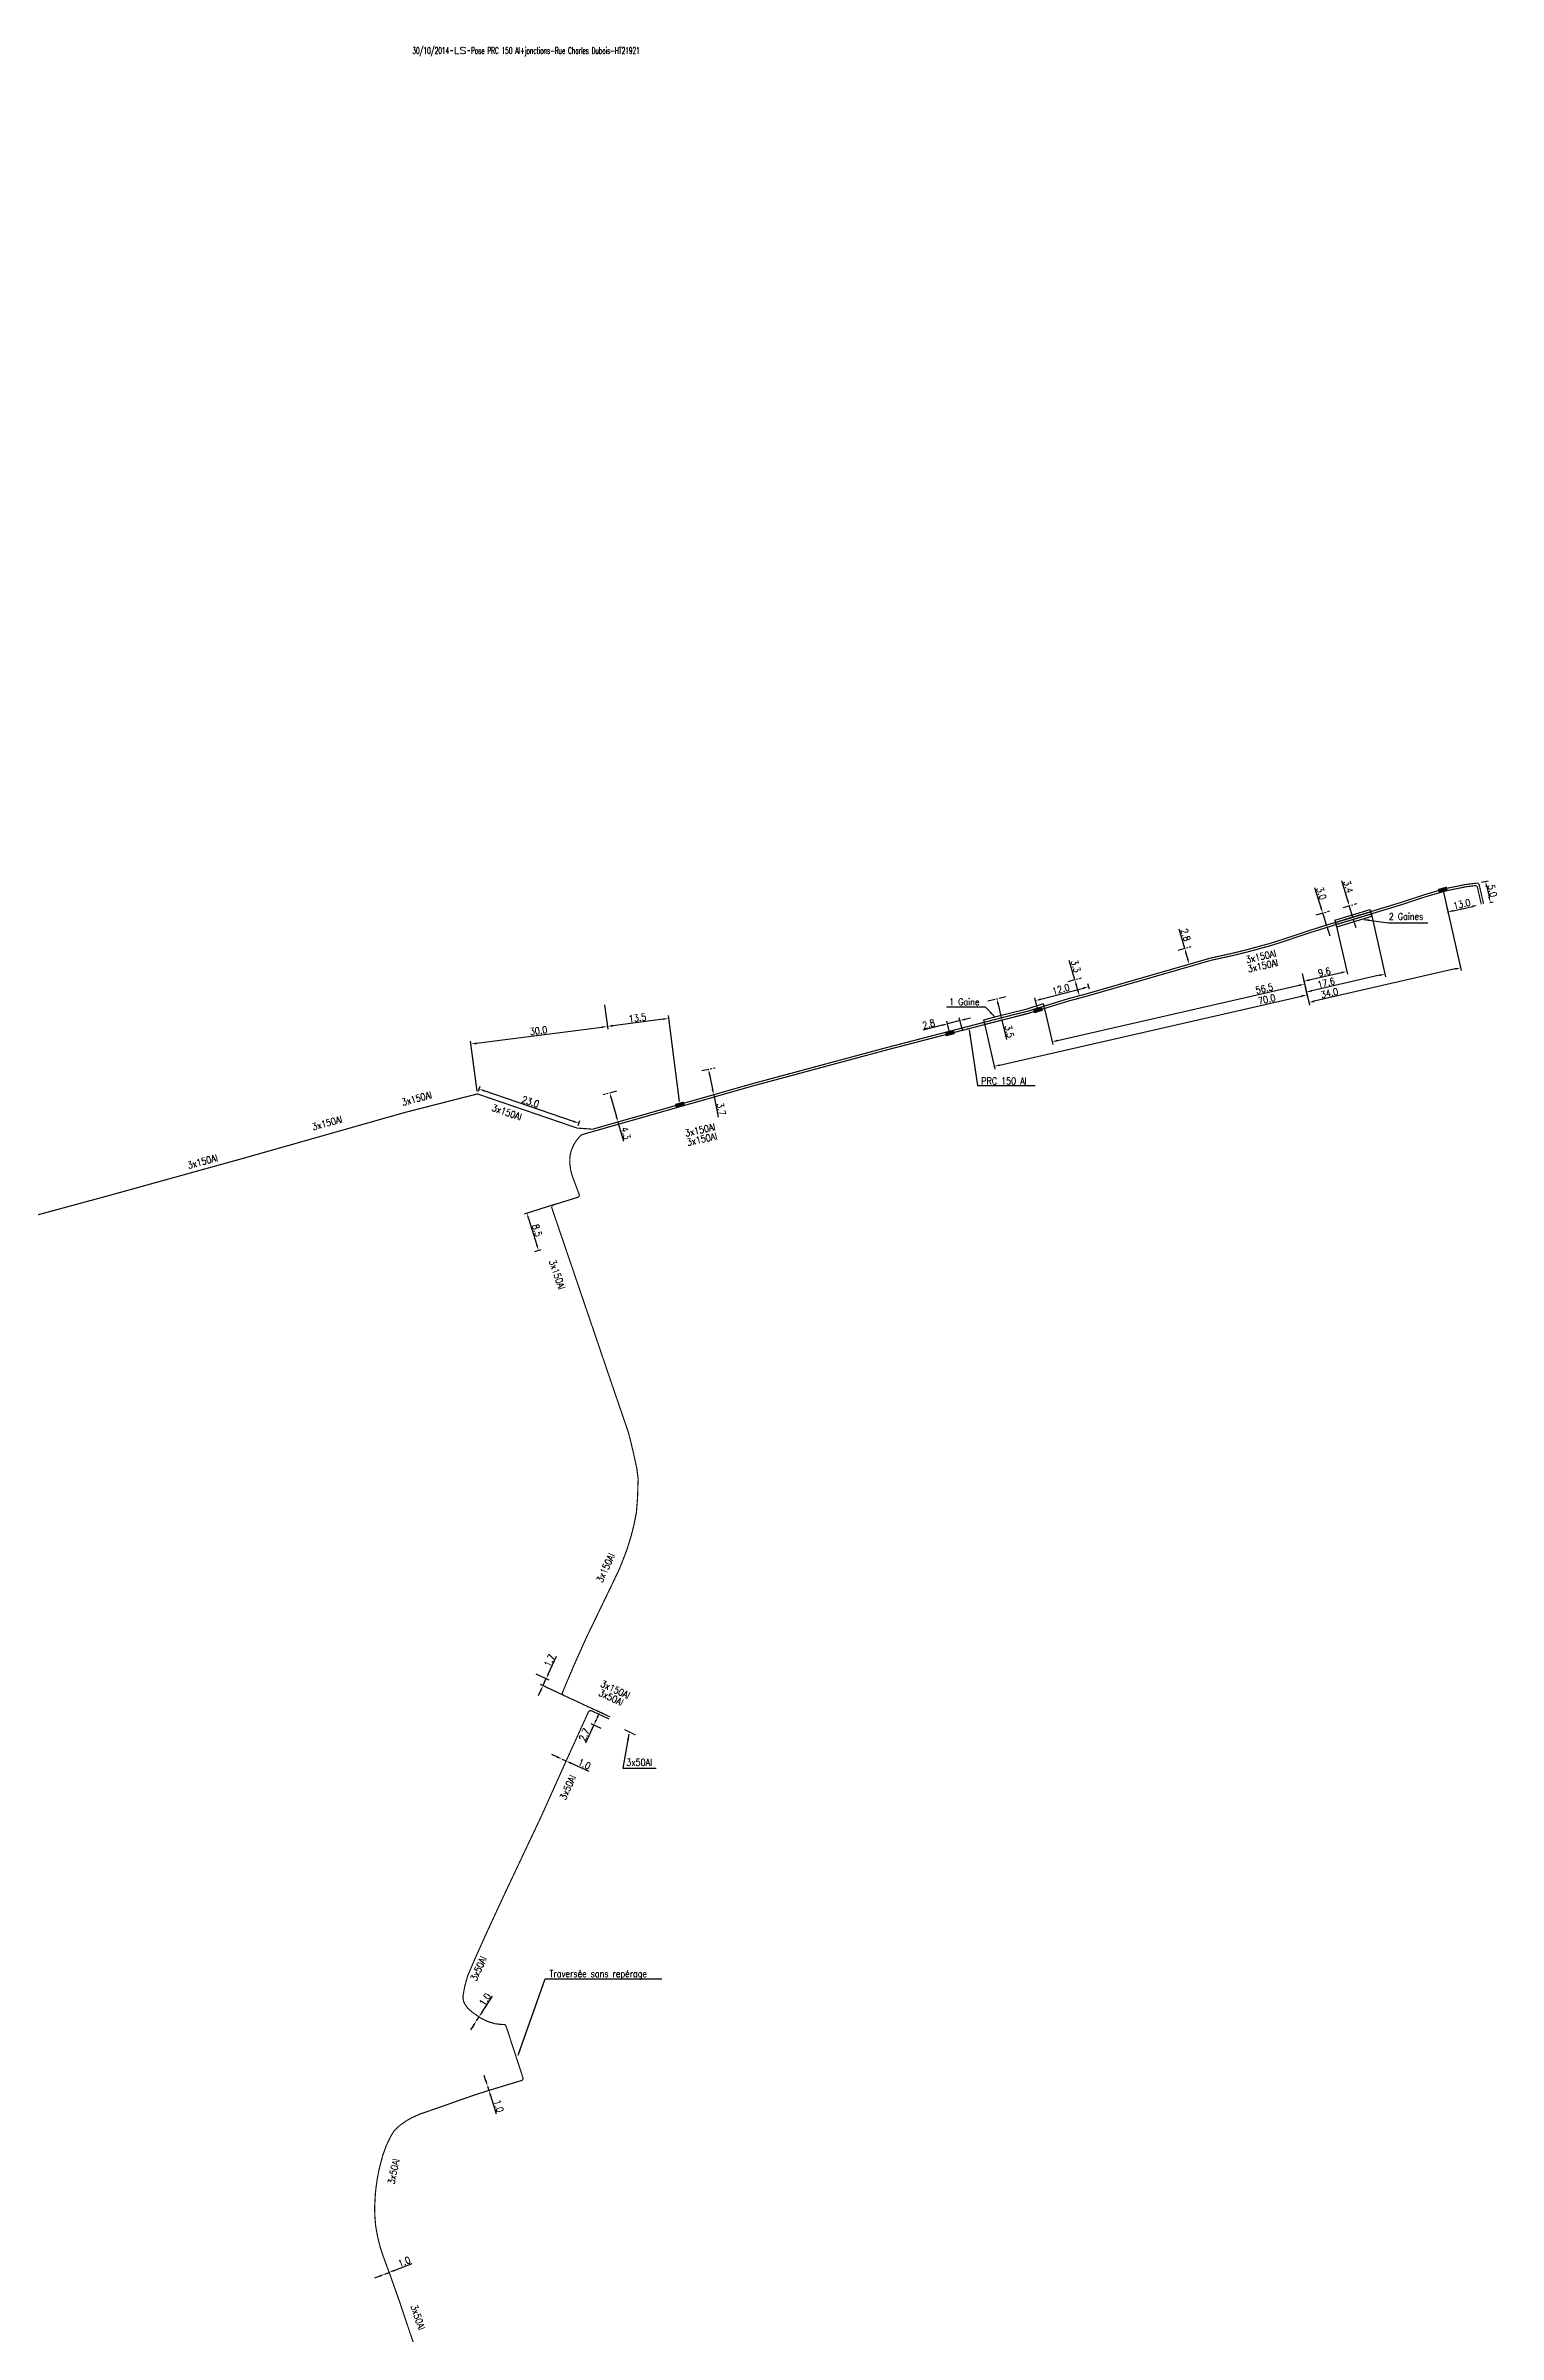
# Model space of a CAD drawing. Header units: millimetres. Extents: x 164000 to 164746, y 152000 to 152990.
# Drawn here: x 164429.3 to 164746.2, y 152490.4 to 152989.7 of the extents above; entities that cross this region are included whole.
import ezdxf
from ezdxf.enums import TextEntityAlignment as Align

# ---------------------------------------------------------------- set-up
doc = ezdxf.new("R2010")
doc.units = ezdxf.units.MM
doc.header["$PDMODE"] = 34
doc.linetypes.add('CENTER', pattern=[50.8, 31.75, -6.35, 6.35, -6.35])
doc.layers.get('0').update_dxf_attribs({"linetype": 'CONTINUOUS'})
doc.layers.get('Defpoints').update_dxf_attribs({"linetype": 'CONTINUOUS'})
for name, color, linetype in [('M_120', 5, 'M_ST_13'), ('M_300', 7, 'CONTINUOUS'), ('M_400', 7, 'CONTINUOUS'), ('M_910', 7, 'CONTINUOUS')]:
    doc.layers.add(name, color=color, linetype=linetype)
doc.styles.get("Standard").update_dxf_attribs({"font": 'romans.shx', "width": 0.85})
doc.linetypes.add('M_ST_13', pattern='A,5,-0.3,["oo",Standard,S=1.5,R=0,X=0,Y=-0.5],-3', length=8.3)
doc.dimstyles.get("Standard").update_dxf_attribs({"dimtxt": 1.5, "dimasz": 1.2, "dimexe": 0.625, "dimexo": 0.625, "dimgap": 0.25, "dimtad": 1, "dimdec": 1, "dimzin": 0, "dimdsep": 46, "dimtxsty": 'Standard', "dimcen": -0.5, "dimadec": 0, "dimazin": 0, "dimtfac": 1, "dimtdec": 1, "dimtmove": 0, "dimatfit": 3, "dimfxl": 0, "dimtolj": 1, "dimtzin": 0, "dimarcsym": 0})

# ---------------------------------------------------------------- blocks, each defined once
blk = doc.blocks.new('*D100')
at = {"layer": 'Defpoints', "color": 0, "linetype": 'Continuous', "transparency": 16777216}
for p in [(164551.13, 152781.09), (164551.82, 152775.75), (164523.48, 152760.99)]:
    blk.add_point(p, dxfattribs=at)
at = {"layer": 'M_120', "color": 0, "linetype": 'Continuous', "lineweight": -2, "transparency": 16777216}
for p, q in [((164551.21, 152780.47), (164551.9, 152775.13)), ((164523.26, 152772.05), (164550.63, 152775.59)), ((164523.4, 152761.61), (164521.99, 152772.52))]:
    blk.add_line(p, q, dxfattribs=at)
at = {"layer": 'M_120', "color": 0, "linetype": 'Continuous', "transparency": 16777216}
for points in [[(164550.6, 152775.79), (164550.65, 152775.39), (164551.82, 152775.75)], [(164523.23, 152772.25), (164523.28, 152771.85), (164522.07, 152771.9)]]:
    blk.add_solid(points, dxfattribs=at)
at = {"layer": 'M_120', "color": 0, "linetype": 'Continuous', "transparency": 16777216, "insert": (164536.81, 152774.81), "char_height": 1.5, "attachment_point": 5, "rotation": 7.3705}
blk.add_mtext('\\A1;30.0', dxfattribs=at)
blk = doc.blocks.new('*D101')
at = {"layer": 'Defpoints', "color": 0, "linetype": 'Continuous', "transparency": 16777216}
for p in [(164551.13, 152781.09), (164551.82, 152775.75), (164567.63, 152758.73)]:
    blk.add_point(p, dxfattribs=at)
at = {"layer": 'M_300', "color": 0, "linetype": 'Continuous', "lineweight": -2, "transparency": 16777216}
for p, q in [((164551.21, 152780.47), (164551.9, 152775.13)), ((164564.02, 152777.33), (164553.01, 152775.9)), ((164567.55, 152759.35), (164565.13, 152778.1))]:
    blk.add_line(p, q, dxfattribs=at)
at = {"layer": 'M_300', "color": 0, "linetype": 'Continuous', "transparency": 16777216}
for points in [[(164552.98, 152776.1), (164553.04, 152775.7), (164551.82, 152775.75)], [(164563.99, 152777.52), (164564.04, 152777.13), (164565.21, 152777.48)]]:
    blk.add_solid(points, dxfattribs=at)
at = {"layer": 'M_300', "color": 0, "linetype": 'Continuous', "transparency": 16777216, "insert": (164558.39, 152777.6), "char_height": 1.5, "attachment_point": 5, "rotation": 7.3705}
blk.add_mtext('\\A1;13.5', dxfattribs=at)
blk = doc.blocks.new('*D102')
at = {"layer": 'Defpoints', "color": 0, "linetype": 'Continuous', "transparency": 16777216}
for p in [(164552.35, 152761.23), (164552.35, 152761.23), (164554.13, 152754.88)]:
    blk.add_point(p, dxfattribs=at)
at = {"layer": 'M_120', "color": 0, "linetype": 'Continuous', "lineweight": -2, "transparency": 16777216}
for p, q in [((164552.68, 152760.07), (164553.81, 152756.04)), ((164552.95, 152761.39), (164552.95, 152761.39)), ((164554.13, 152754.88), (164555.31, 152750.67))]:
    blk.add_line(p, q, dxfattribs=at)
at = {"layer": 'M_120', "color": 0, "linetype": 'Continuous', "transparency": 16777216}
for points in [[(164552.87, 152760.12), (164552.48, 152760.02), (164552.35, 152761.23)], [(164554, 152756.09), (164553.61, 152755.98), (164554.13, 152754.88)]]:
    blk.add_solid(points, dxfattribs=at)
at = {"layer": 'M_120', "color": 0, "linetype": 'Continuous', "transparency": 16777216, "insert": (164555.85, 152752.47), "char_height": 1.5, "attachment_point": 5, "rotation": 285.6574}
blk.add_mtext('\\A1;4.3', dxfattribs=at)
blk = doc.blocks.new('*D103')
at = {"layer": 'Defpoints', "color": 0, "linetype": 'Continuous', "transparency": 16777216}
for p in [(164573.89, 152766.4), (164573.89, 152766.4), (164575.02, 152760.83)]:
    blk.add_point(p, dxfattribs=at)
at = {"layer": 'M_120', "color": 0, "linetype": 'Continuous', "lineweight": -2, "transparency": 16777216}
for p, q in [((164574.12, 152765.22), (164574.78, 152762.01)), ((164575.02, 152760.83), (164576.01, 152755.94))]:
    blk.add_line(p, q, dxfattribs=at)
at = {"layer": 'M_120', "color": 0, "linetype": 'Continuous', "transparency": 16777216}
for points in [[(164574.32, 152765.26), (164573.93, 152765.18), (164573.89, 152766.4)], [(164574.97, 152762.05), (164574.58, 152761.97), (164575.02, 152760.83)]]:
    blk.add_solid(points, dxfattribs=at)
at = {"layer": 'M_120', "color": 0, "linetype": 'Continuous', "transparency": 16777216, "insert": (164576.67, 152757.7), "char_height": 1.5, "attachment_point": 5, "rotation": 281.4638}
blk.add_mtext('\\A1;3.7', dxfattribs=at)
blk = doc.blocks.new('*D104')
at = {"layer": 'Defpoints', "color": 0, "linetype": 'Continuous', "transparency": 16777216}
for p in [(164703.28, 152787.92), (164703.95, 152784.98), (164647.09, 152780.16)]:
    blk.add_point(p, dxfattribs=at)
at = {"layer": 'M_400', "color": 0, "linetype": 'Continuous', "lineweight": -2, "transparency": 16777216}
for p, q in [((164650.04, 152772.65), (164702.78, 152784.72)), ((164703.42, 152787.31), (164704.09, 152784.38)), ((164647.23, 152779.55), (164649.01, 152771.78))]:
    blk.add_line(p, q, dxfattribs=at)
at = {"layer": 'M_400', "color": 0, "linetype": 'Continuous', "transparency": 16777216}
for points in [[(164702.73, 152784.91), (164702.82, 152784.52), (164703.95, 152784.98)], [(164649.99, 152772.85), (164650.08, 152772.46), (164648.87, 152772.39)]]:
    blk.add_solid(points, dxfattribs=at)
at = {"layer": 'M_400', "color": 0, "linetype": 'Continuous', "transparency": 16777216, "insert": (164695.17, 152784), "char_height": 1.5, "attachment_point": 5, "rotation": 12.8852}
blk.add_mtext('\\A1;56.5', dxfattribs=at)
blk = doc.blocks.new('*D105')
at = {"layer": 'Defpoints', "color": 0, "linetype": 'Continuous', "transparency": 16777216}
for p in [(164703.28, 152787.92), (164704.48, 152782.64), (164634.05, 152776.64)]:
    blk.add_point(p, dxfattribs=at)
at = {"layer": 'M_400', "color": 0, "linetype": 'Continuous', "lineweight": -2, "transparency": 16777216}
for p, q in [((164703.42, 152787.31), (164704.62, 152782.03)), ((164637.42, 152767.29), (164703.31, 152782.37)), ((164634.19, 152776.03), (164636.39, 152766.42))]:
    blk.add_line(p, q, dxfattribs=at)
at = {"layer": 'M_400', "color": 0, "linetype": 'Continuous', "transparency": 16777216}
for points in [[(164703.27, 152782.56), (164703.36, 152782.17), (164704.48, 152782.64)], [(164637.37, 152767.49), (164637.46, 152767.1), (164636.25, 152767.03)]]:
    blk.add_solid(points, dxfattribs=at)
at = {"layer": 'M_400', "color": 0, "linetype": 'Continuous', "transparency": 16777216, "insert": (164695.71, 152781.65), "char_height": 1.5, "attachment_point": 5, "rotation": 12.8852}
blk.add_mtext('\\A1;70.0', dxfattribs=at)
blk = doc.blocks.new('*D106')
at = {"layer": 'Defpoints', "color": 0, "linetype": 'Continuous', "transparency": 16777216}
for p in [(164653.82, 152785.93), (164653.82, 152785.93), (164654.82, 152782.43)]:
    blk.add_point(p, dxfattribs=at)
at = {"layer": 'M_120', "color": 0, "linetype": 'Continuous', "lineweight": -2, "transparency": 16777216}
for p, q in [((164653.82, 152785.93), (164652.62, 152790.14)), ((164654.49, 152783.58), (164654.15, 152784.78))]:
    blk.add_line(p, q, dxfattribs=at)
at = {"layer": 'M_120', "color": 0, "linetype": 'Continuous', "transparency": 16777216}
for points in [[(164654.34, 152784.83), (164653.96, 152784.72), (164653.82, 152785.93)], [(164654.68, 152783.64), (164654.3, 152783.53), (164654.82, 152782.43)]]:
    blk.add_solid(points, dxfattribs=at)
at = {"layer": 'M_120', "color": 0, "linetype": 'Continuous', "transparency": 16777216, "insert": (164654.02, 152788.89), "char_height": 1.5, "attachment_point": 5, "rotation": 285.9013}
blk.add_mtext('\\A1;3.3', dxfattribs=at)
blk = doc.blocks.new('*D107')
at = {"layer": 'Defpoints', "color": 0, "linetype": 'Continuous', "transparency": 16777216}
for p in [(164677.8, 152792.76), (164677.8, 152792.76), (164678.78, 152789.31)]:
    blk.add_point(p, dxfattribs=at)
at = {"layer": 'M_120', "color": 0, "linetype": 'Continuous', "lineweight": -2, "transparency": 16777216}
for p, q in [((164677.8, 152792.76), (164676.6, 152796.97)), ((164678.45, 152790.46), (164678.13, 152791.61))]:
    blk.add_line(p, q, dxfattribs=at)
at = {"layer": 'M_120', "color": 0, "linetype": 'Continuous', "transparency": 16777216}
for points in [[(164678.32, 152791.66), (164677.93, 152791.55), (164677.8, 152792.76)], [(164678.64, 152790.52), (164678.26, 152790.41), (164678.78, 152789.31)]]:
    blk.add_solid(points, dxfattribs=at)
at = {"layer": 'M_120', "color": 0, "linetype": 'Continuous', "transparency": 16777216, "insert": (164678, 152795.72), "char_height": 1.5, "attachment_point": 5, "rotation": 285.9013}
blk.add_mtext('\\A1;2.8', dxfattribs=at)
blk = doc.blocks.new('*D108')
at = {"layer": 'Defpoints', "color": 0, "linetype": 'Continuous', "transparency": 16777216}
for p in [(164710.72, 152798.44), (164703.28, 152787.92), (164703.81, 152785.59)]:
    blk.add_point(p, dxfattribs=at)
at = {"layer": 'M_400', "color": 0, "linetype": 'Continuous', "lineweight": -2, "transparency": 16777216}
for p, q in [((164710.86, 152797.83), (164713.31, 152787.12)), ((164703.42, 152787.31), (164703.95, 152784.98)), ((164712, 152787.46), (164704.98, 152785.86))]:
    blk.add_line(p, q, dxfattribs=at)
at = {"layer": 'M_400', "color": 0, "linetype": 'Continuous', "transparency": 16777216}
for points in [[(164704.93, 152786.05), (164705.02, 152785.66), (164703.81, 152785.59)], [(164711.95, 152787.66), (164712.04, 152787.27), (164713.17, 152787.73)]]:
    blk.add_solid(points, dxfattribs=at)
at = {"layer": 'M_400', "color": 0, "linetype": 'Continuous', "transparency": 16777216, "insert": (164708.26, 152787.63), "char_height": 1.5, "attachment_point": 5, "rotation": 12.8852}
blk.add_mtext('\\A1;9.6', dxfattribs=at)
blk = doc.blocks.new('*D109')
at = {"layer": 'Defpoints', "color": 0, "linetype": 'Continuous', "transparency": 16777216}
for p in [(164718.39, 152800.78), (164703.28, 152787.92), (164704.35, 152783.24)]:
    blk.add_point(p, dxfattribs=at)
at = {"layer": 'M_400', "color": 0, "linetype": 'Continuous', "lineweight": -2, "transparency": 16777216}
for p, q in [((164718.53, 152800.17), (164721.64, 152786.55)), ((164703.42, 152787.31), (164704.49, 152782.63)), ((164720.33, 152786.9), (164705.52, 152783.51))]:
    blk.add_line(p, q, dxfattribs=at)
at = {"layer": 'M_400', "color": 0, "linetype": 'Continuous', "transparency": 16777216}
for points in [[(164720.29, 152787.09), (164720.38, 152786.7), (164721.5, 152787.16)], [(164705.47, 152783.7), (164705.56, 152783.31), (164704.35, 152783.24)]]:
    blk.add_solid(points, dxfattribs=at)
at = {"layer": 'M_400', "color": 0, "linetype": 'Continuous', "transparency": 16777216, "insert": (164708.66, 152785.25), "char_height": 1.5, "attachment_point": 5, "rotation": 12.8852}
blk.add_mtext('\\A1;17.6', dxfattribs=at)
blk = doc.blocks.new('*D110')
at = {"layer": 'Defpoints', "color": 0, "linetype": 'Continuous', "transparency": 16777216}
for p in [(164734.1, 152805.63), (164703.28, 152787.92), (164704.87, 152780.96)]:
    blk.add_point(p, dxfattribs=at)
at = {"layer": 'M_300', "color": 0, "linetype": 'Continuous', "lineweight": -2, "transparency": 16777216}
for p, q in [((164734.24, 152805.02), (164738.15, 152787.93)), ((164703.42, 152787.31), (164705.01, 152780.35)), ((164736.84, 152788.27), (164706.04, 152781.22))]:
    blk.add_line(p, q, dxfattribs=at)
at = {"layer": 'M_300', "color": 0, "linetype": 'Continuous', "transparency": 16777216}
for points in [[(164736.8, 152788.47), (164736.89, 152788.08), (164738.01, 152788.54)], [(164705.99, 152781.42), (164706.08, 152781.03), (164704.87, 152780.96)]]:
    blk.add_solid(points, dxfattribs=at)
at = {"layer": 'M_300', "color": 0, "linetype": 'Continuous', "transparency": 16777216, "insert": (164709.37, 152783.01), "char_height": 1.5, "attachment_point": 5, "rotation": 12.8852}
blk.add_mtext('\\A1;34.0', dxfattribs=at)
blk = doc.blocks.new('*D111')
at = {"layer": 'Defpoints', "color": 0, "linetype": 'Continuous', "transparency": 16777216}
for p in [(164741.95, 152807.05), (164743.76, 152802.66), (164744.47, 152802.82)]:
    blk.add_point(p, dxfattribs=at)
at = {"layer": 'M_120', "color": 0, "linetype": 'Continuous', "lineweight": -2, "transparency": 16777216}
for p, q in [((164742.56, 152807.19), (164744.04, 152807.53)), ((164743.7, 152806.22), (164744.21, 152803.99)), ((164744.37, 152802.8), (164745.08, 152802.96))]:
    blk.add_line(p, q, dxfattribs=at)
at = {"layer": 'M_120', "color": 0, "linetype": 'Continuous', "transparency": 16777216}
for points in [[(164743.89, 152806.26), (164743.5, 152806.18), (164743.43, 152807.39)], [(164744.4, 152804.04), (164744.01, 152803.95), (164744.47, 152802.82)]]:
    blk.add_solid(points, dxfattribs=at)
at = {"layer": 'M_120', "color": 0, "linetype": 'Continuous', "transparency": 16777216, "insert": (164744.93, 152805.33), "char_height": 1.5, "attachment_point": 5, "rotation": 282.8852}
blk.add_mtext('\\A1;5.0', dxfattribs=at)
blk = doc.blocks.new('*D112')
at = {"layer": 'Defpoints', "color": 0, "linetype": 'Continuous', "transparency": 16777216}
for p in [(164707.9, 152800.49), (164707.9, 152800.49), (164708.73, 152797.84)]:
    blk.add_point(p, dxfattribs=at)
at = {"layer": 'M_120', "color": 0, "linetype": 'Continuous', "lineweight": -2, "transparency": 16777216}
for p, q in [((164707.54, 152801.64), (164706.19, 152805.97)), ((164708.73, 152797.84), (164707.9, 152800.49)), ((164709.08, 152796.69), (164709.44, 152795.54))]:
    blk.add_line(p, q, dxfattribs=at)
at = {"layer": 'M_120', "color": 0, "linetype": 'Continuous', "transparency": 16777216}
for points in [[(164707.73, 152801.7), (164707.35, 152801.58), (164707.9, 152800.49)], [(164709.28, 152796.75), (164708.89, 152796.63), (164708.73, 152797.84)]]:
    blk.add_solid(points, dxfattribs=at)
at = {"layer": 'M_120', "color": 0, "linetype": 'Continuous', "transparency": 16777216, "insert": (164707.62, 152804.75), "char_height": 1.5, "attachment_point": 5, "rotation": 287.3043}
blk.add_mtext('\\A1;3.0', dxfattribs=at)
blk = doc.blocks.new('*D113')
at = {"layer": 'Defpoints', "color": 0, "linetype": 'Continuous', "transparency": 16777216}
for p in [(164713.71, 152802.08), (164713.71, 152802.08), (164714.45, 152799.6)]:
    blk.add_point(p, dxfattribs=at)
at = {"layer": 'M_120', "color": 0, "linetype": 'Continuous', "lineweight": -2, "transparency": 16777216}
for p, q in [((164713.36, 152803.23), (164712.09, 152807.48)), ((164714.45, 152799.6), (164713.71, 152802.08)), ((164714.3, 152802.26), (164714.3, 152802.26)), ((164714.8, 152798.45), (164715.14, 152797.3))]:
    blk.add_line(p, q, dxfattribs=at)
at = {"layer": 'M_120', "color": 0, "linetype": 'Continuous', "transparency": 16777216}
for points in [[(164713.55, 152803.29), (164713.17, 152803.17), (164713.71, 152802.08)], [(164714.99, 152798.5), (164714.61, 152798.39), (164714.45, 152799.6)]]:
    blk.add_solid(points, dxfattribs=at)
at = {"layer": 'M_120', "color": 0, "linetype": 'Continuous', "transparency": 16777216, "insert": (164713.51, 152806.22), "char_height": 1.5, "attachment_point": 5, "rotation": 286.7059}
blk.add_mtext('\\A1;3.4', dxfattribs=at)
blk = doc.blocks.new('M_300_03')
at = {"color": 0, "linetype": 'Continuous'}
blk.add_solid([(-1, 0.375), (-1, -0.375), (1, 0.375), (1, -0.375)], dxfattribs=at)
at = {"color": 0, "linetype": 'Continuous', "width": 0.75, "flags": 3}
for tag, p in [('DEF_LEG', (0, -5)), ('DEF_COUP', (0, -7.5)), ('DEF_TYPE', (0, -10))]:
    blk.add_attdef(tag, text='', height=1.2, dxfattribs=at).set_placement(p, align=Align.MIDDLE)
blk = doc.blocks.new('*D114')
at = {"layer": 'Defpoints', "color": 0, "linetype": 'Continuous', "transparency": 16777216}
for p in [(164734.1, 152805.63), (164741.74, 152802.2), (164741.74, 152802.2)]:
    blk.add_point(p, dxfattribs=at)
at = {"layer": 'M_300', "color": 0, "linetype": 'Continuous', "lineweight": -2, "transparency": 16777216}
for p, q in [((164734.24, 152805.02), (164735.37, 152800.1)), ((164736.4, 152800.98), (164740.57, 152801.93))]:
    blk.add_line(p, q, dxfattribs=at)
at = {"layer": 'M_300', "color": 0, "linetype": 'Continuous', "transparency": 16777216}
for points in [[(164736.35, 152801.17), (164736.44, 152800.78), (164735.23, 152800.71)], [(164740.53, 152802.13), (164740.62, 152801.74), (164741.74, 152802.2)]]:
    blk.add_solid(points, dxfattribs=at)
at = {"layer": 'M_300', "color": 0, "linetype": 'Continuous', "transparency": 16777216, "insert": (164738.26, 152802.43), "char_height": 1.5, "attachment_point": 5, "rotation": 12.8852}
blk.add_mtext('\\A1;13.0', dxfattribs=at)
blk = doc.blocks.new('*D115')
at = {"layer": 'Defpoints', "color": 0, "linetype": 'Continuous', "transparency": 16777216}
for p in [(164523.48, 152760.99), (164523.85, 152762.08), (164545.23, 152753.55)]:
    blk.add_point(p, dxfattribs=at)
at = {"layer": 'M_120', "color": 0, "linetype": 'Continuous', "lineweight": -2, "transparency": 16777216}
for p, q in [((164523.68, 152761.59), (164524.05, 152762.67)), ((164544.47, 152755.01), (164524.98, 152761.69)), ((164545.44, 152754.14), (164545.8, 152755.21))]:
    blk.add_line(p, q, dxfattribs=at)
at = {"layer": 'M_120', "color": 0, "linetype": 'Continuous', "transparency": 16777216}
for points in [[(164525.05, 152761.88), (164524.92, 152761.5), (164523.85, 152762.08)], [(164544.53, 152755.2), (164544.4, 152754.82), (164545.6, 152754.62)]]:
    blk.add_solid(points, dxfattribs=at)
at = {"layer": 'M_120', "color": 0, "linetype": 'Continuous', "transparency": 16777216, "insert": (164535.05, 152759.29), "char_height": 1.5, "attachment_point": 5, "rotation": 341.0835}
blk.add_mtext('\\A1;23.0', dxfattribs=at)
blk = doc.blocks.new('*D116')
at = {"layer": 'Defpoints', "color": 0, "linetype": 'Continuous', "transparency": 16777216}
for p in [(164541.08, 152737.11), (164535.42, 152726.43), (164536.8, 152726.86)]:
    blk.add_point(p, dxfattribs=at)
at = {"layer": 'M_120', "color": 0, "linetype": 'Continuous', "lineweight": -2, "transparency": 16777216}
for p, q in [((164540.49, 152736.92), (164533.67, 152734.79)), ((164534.62, 152733.83), (164536.44, 152728.01)), ((164536.02, 152726.62), (164537.4, 152727.05))]:
    blk.add_line(p, q, dxfattribs=at)
at = {"layer": 'M_120', "color": 0, "linetype": 'Continuous', "transparency": 16777216}
for points in [[(164534.81, 152733.89), (164534.43, 152733.77), (164534.26, 152734.98)], [(164536.63, 152728.07), (164536.25, 152727.95), (164536.8, 152726.86)]]:
    blk.add_solid(points, dxfattribs=at)
at = {"layer": 'M_120', "color": 0, "linetype": 'Continuous', "transparency": 16777216, "insert": (164536.49, 152731.22), "char_height": 1.5, "attachment_point": 5, "rotation": 287.3793}
blk.add_mtext('\\A1;8.5', dxfattribs=at)
blk = doc.blocks.new('*D117')
at = {"layer": 'Defpoints', "color": 0, "linetype": 'Continuous', "transparency": 16777216}
for p in [(164535.65, 152634.73), (164538.49, 152633.41), (164542.89, 152629.49)]:
    blk.add_point(p, dxfattribs=at)
at = {"layer": 'M_120', "color": 0, "linetype": 'Continuous', "lineweight": -2, "transparency": 16777216}
for p, q in [((164536.22, 152634.47), (164539.05, 152633.15)), ((164538.99, 152634.5), (164540.76, 152638.3)), ((164537.27, 152630.78), (164536.76, 152629.69)), ((164542.33, 152629.75), (164537.2, 152632.13)), ((164537.77, 152631.87), (164538.49, 152633.41))]:
    blk.add_line(p, q, dxfattribs=at)
at = {"layer": 'M_120', "color": 0, "linetype": 'Continuous', "transparency": 16777216}
for points in [[(164538.81, 152634.58), (164539.18, 152634.42), (164538.49, 152633.41)], [(164537.08, 152630.87), (164537.45, 152630.7), (164537.77, 152631.87)]]:
    blk.add_solid(points, dxfattribs=at)
at = {"layer": 'M_120', "color": 0, "linetype": 'Continuous', "transparency": 16777216, "insert": (164539.22, 152637.37), "char_height": 1.5, "attachment_point": 5, "rotation": 65.0583}
blk.add_mtext('\\A1;1.7', dxfattribs=at)
blk = doc.blocks.new('*D118')
at = {"layer": 'Defpoints', "color": 0, "linetype": 'Continuous', "transparency": 16777216}
for p in [(164551.67, 152625.41), (164548.86, 152623.31), (164551.06, 152622.28)]:
    blk.add_point(p, dxfattribs=at)
at = {"layer": 'M_120', "color": 0, "linetype": 'Continuous', "lineweight": -2, "transparency": 16777216}
for p, q in [((164549.66, 152625.02), (164549.37, 152624.39)), ((164551.1, 152625.67), (164549.6, 152626.37)), ((164548.86, 152623.31), (164547.02, 152619.34)), ((164550.49, 152622.55), (164548.29, 152623.57))]:
    blk.add_line(p, q, dxfattribs=at)
at = {"layer": 'M_120', "color": 0, "linetype": 'Continuous', "transparency": 16777216}
for points in [[(164549.19, 152624.48), (164549.55, 152624.31), (164548.86, 152623.31)], [(164549.48, 152625.1), (164549.84, 152624.94), (164550.16, 152626.11)]]:
    blk.add_solid(points, dxfattribs=at)
at = {"layer": 'M_120', "color": 0, "linetype": 'Continuous', "transparency": 16777216, "insert": (164546.78, 152621.2), "char_height": 1.5, "attachment_point": 5, "rotation": 65.0583}
blk.add_mtext('\\A1;2.7', dxfattribs=at)
blk = doc.blocks.new('*D119')
at = {"layer": 'Defpoints', "color": 0, "linetype": 'Continuous', "transparency": 16777216}
for p in [(164541.92, 152615.85), (164541.92, 152615.85), (164542.83, 152615.45)]:
    blk.add_point(p, dxfattribs=at)
at = {"layer": 'M_120', "color": 0, "linetype": 'Continuous', "lineweight": -2, "transparency": 16777216}
for p, q in [((164540.83, 152616.35), (164539.73, 152616.84)), ((164541.67, 152615.28), (164541.67, 152615.28)), ((164541.92, 152615.85), (164542.83, 152615.45)), ((164542.58, 152614.88), (164542.58, 152614.88)), ((164543.93, 152614.96), (164547.75, 152613.24))]:
    blk.add_line(p, q, dxfattribs=at)
at = {"layer": 'M_120', "color": 0, "linetype": 'Continuous', "transparency": 16777216}
for points in [[(164540.91, 152616.53), (164540.74, 152616.16), (164541.92, 152615.85)], [(164544.01, 152615.14), (164543.85, 152614.77), (164542.83, 152615.45)]]:
    blk.add_solid(points, dxfattribs=at)
at = {"layer": 'M_120', "color": 0, "linetype": 'Continuous', "transparency": 16777216, "insert": (164546.8, 152614.77), "char_height": 1.5, "attachment_point": 5, "rotation": 335.8846}
blk.add_mtext('\\A1;1.0', dxfattribs=at)
blk = doc.blocks.new('*D120')
at = {"layer": 'Defpoints', "color": 0, "linetype": 'Continuous', "transparency": 16777216}
for p in [(164523.82, 152559.6), (164523.27, 152558.76), (164523.27, 152558.76)]:
    blk.add_point(p, dxfattribs=at)
at = {"layer": 'M_120', "color": 0, "linetype": 'Continuous', "lineweight": -2, "transparency": 16777216}
for p, q in [((164523.27, 152558.76), (164523.82, 152559.6)), ((164524.49, 152560.6), (164526.79, 152564.1)), ((164522.61, 152557.76), (164521.95, 152556.76))]:
    blk.add_line(p, q, dxfattribs=at)
at = {"layer": 'M_120', "color": 0, "linetype": 'Continuous', "transparency": 16777216}
for points in [[(164524.32, 152560.71), (164524.65, 152560.49), (164523.82, 152559.6)], [(164522.45, 152557.87), (164522.78, 152557.65), (164523.27, 152558.76)]]:
    blk.add_solid(points, dxfattribs=at)
at = {"layer": 'M_120', "color": 0, "linetype": 'Continuous', "transparency": 16777216, "insert": (164525.14, 152563.4), "char_height": 1.5, "attachment_point": 5, "rotation": 56.5582}
blk.add_mtext('\\A1;1.0', dxfattribs=at)
blk = doc.blocks.new('*D121')
at = {"layer": 'Defpoints', "color": 0, "linetype": 'Continuous', "transparency": 16777216}
for p in [(164525.69, 152544.52), (164525.69, 152544.52), (164525.99, 152543.56)]:
    blk.add_point(p, dxfattribs=at)
at = {"layer": 'M_120', "color": 0, "linetype": 'Continuous', "lineweight": -2, "transparency": 16777216}
for p, q in [((164525.34, 152545.66), (164524.98, 152546.81)), ((164525.69, 152544.52), (164525.99, 152543.56)), ((164526.35, 152542.42), (164527.59, 152538.42))]:
    blk.add_line(p, q, dxfattribs=at)
at = {"layer": 'M_120', "color": 0, "linetype": 'Continuous', "transparency": 16777216}
for points in [[(164525.53, 152545.72), (164525.14, 152545.6), (164525.69, 152544.52)], [(164526.54, 152542.48), (164526.16, 152542.36), (164525.99, 152543.56)]]:
    blk.add_solid(points, dxfattribs=at)
at = {"layer": 'M_120', "color": 0, "linetype": 'Continuous', "transparency": 16777216, "insert": (164528.1, 152540.14), "char_height": 1.5, "attachment_point": 5, "rotation": 287.303}
blk.add_mtext('\\A1;1.0', dxfattribs=at)
blk = doc.blocks.new('*D122')
at = {"layer": 'Defpoints', "color": 0, "linetype": 'Continuous', "transparency": 16777216}
for p in [(164503.29, 152503.48), (164503.29, 152503.48), (164504.22, 152503.85)]:
    blk.add_point(p, dxfattribs=at)
at = {"layer": 'M_120', "color": 0, "linetype": 'Continuous', "lineweight": -2, "transparency": 16777216}
for p, q in [((164505.34, 152504.28), (164509.25, 152505.79)), ((164502.17, 152503.05), (164501.05, 152502.62)), ((164503.29, 152503.48), (164504.22, 152503.85))]:
    blk.add_line(p, q, dxfattribs=at)
at = {"layer": 'M_120', "color": 0, "linetype": 'Continuous', "transparency": 16777216}
for points in [[(164505.27, 152504.47), (164505.42, 152504.09), (164504.22, 152503.85)], [(164502.1, 152503.24), (164502.24, 152502.86), (164503.29, 152503.48)]]:
    blk.add_solid(points, dxfattribs=at)
at = {"layer": 'M_120', "color": 0, "linetype": 'Continuous', "transparency": 16777216, "insert": (164507.5, 152506.18), "char_height": 1.5, "attachment_point": 5, "rotation": 21.1597}
blk.add_mtext('\\A1;1.0', dxfattribs=at)
blk = doc.blocks.new('GIS_MODF')
at = {"color": 0, "linetype": 'Continuous', "flags": 128}
for points in [[(-2.18, -0.01), (-1.68, -0.01)], [(1.52, -0.01), (2.02, -0.01)]]:
    blk.add_lwpolyline(points, dxfattribs=at)
at = {"color": 0, "linetype": 'Continuous', "width": 0.5}
blk.add_attdef('DATE', text='', height=1.5, dxfattribs=at).set_placement((-2.5, -0.8), align=Align.RIGHT)
at = {"color": 0, "linetype": 'Continuous', "width": 1.771291}
blk.add_attdef('USER', text='', height=1.5, dxfattribs=at).set_placement((-1.51, -0.8), (1.28, -0.8), align=Align.FIT)
at = {"color": 0, "linetype": 'Continuous', "width": 0.5}
blk.add_attdef('DESC', (2.29, -0.8), '', height=1.5, dxfattribs=at)
blk = doc.blocks.new('*D211')
at = {"layer": 'Defpoints', "color": 0, "linetype": 'Continuous', "transparency": 16777216}
for p in [(164656.85, 152784.41), (164645.8, 152779.24), (164657.15, 152783.27)]:
    blk.add_point(p, dxfattribs=at)
at = {"layer": 'M_300', "color": 0, "linetype": 'Continuous', "lineweight": -2, "transparency": 16777216}
for p, q in [((164646.4, 152781.68), (164655.69, 152784.11)), ((164656.99, 152783.87), (164656.69, 152785.01)), ((164645.64, 152779.84), (164645.08, 152781.98))]:
    blk.add_line(p, q, dxfattribs=at)
at = {"layer": 'M_300', "color": 0, "linetype": 'Continuous', "transparency": 16777216}
for points in [[(164655.64, 152784.3), (164655.74, 152783.91), (164656.85, 152784.41)], [(164646.35, 152781.87), (164646.45, 152781.48), (164645.24, 152781.37)]]:
    blk.add_solid(points, dxfattribs=at)
at = {"layer": 'M_300', "color": 0, "linetype": 'Continuous', "transparency": 16777216, "insert": (164650.79, 152783.86), "char_height": 1.5, "attachment_point": 5, "rotation": 14.6558}
blk.add_mtext('\\A1;12.0', dxfattribs=at)
blk = doc.blocks.new('*D212')
at = {"layer": 'Defpoints', "color": 0, "linetype": 'Continuous', "transparency": 16777216}
for p in [(164626.59, 152774.19), (164628.75, 152777.01), (164629.52, 152774.07)]:
    blk.add_point(p, dxfattribs=at)
at = {"layer": 'M_300', "color": 0, "linetype": 'Continuous', "lineweight": -2, "transparency": 16777216}
for p, q in [((164624.88, 152776), (164620.65, 152774.89)), ((164626.43, 152774.79), (164625.88, 152776.9)), ((164628.75, 152777.01), (164626.04, 152776.3)), ((164629.36, 152774.67), (164628.59, 152777.61)), ((164629.91, 152777.31), (164631.07, 152777.61))]:
    blk.add_line(p, q, dxfattribs=at)
at = {"layer": 'M_300', "color": 0, "linetype": 'Continuous', "transparency": 16777216}
for points in [[(164624.83, 152776.19), (164624.93, 152775.8), (164626.04, 152776.3)], [(164629.86, 152777.5), (164629.96, 152777.12), (164628.75, 152777.01)]]:
    blk.add_solid(points, dxfattribs=at)
at = {"layer": 'M_300', "color": 0, "linetype": 'Continuous', "transparency": 16777216, "insert": (164621.93, 152776.26), "char_height": 1.5, "attachment_point": 5, "rotation": 14.6558}
blk.add_mtext('\\A1;2.8', dxfattribs=at)
blk = doc.blocks.new('*D213')
at = {"layer": 'Defpoints', "color": 0, "linetype": 'Continuous', "transparency": 16777216}
for p in [(164636.81, 152781.78), (164636.81, 152781.78), (164637.92, 152777.12)]:
    blk.add_point(p, dxfattribs=at)
at = {"layer": 'M_120', "color": 0, "linetype": 'Continuous', "lineweight": -2, "transparency": 16777216}
for p, q in [((164637.09, 152780.61), (164637.64, 152778.29)), ((164637.92, 152777.12), (164638.93, 152772.87))]:
    blk.add_line(p, q, dxfattribs=at)
at = {"layer": 'M_120', "color": 0, "linetype": 'Continuous', "transparency": 16777216}
for points in [[(164637.28, 152780.66), (164636.89, 152780.57), (164636.81, 152781.78)], [(164637.84, 152778.34), (164637.45, 152778.24), (164637.92, 152777.12)]]:
    blk.add_solid(points, dxfattribs=at)
at = {"layer": 'M_120', "color": 0, "linetype": 'Continuous', "transparency": 16777216, "insert": (164639.53, 152774.64), "char_height": 1.5, "attachment_point": 5, "rotation": 283.3515}
blk.add_mtext('\\A1;3.5', dxfattribs=at)

msp = doc.modelspace()

# ---------------------------------------------------------------- linework, layer by layer
at = {"layer": 'M_120', "const_width": 0.25, "flags": 128}
for points in [[(164568.59, 152759), (164575.02, 152760.83), (164583.3, 152763.19), (164612.69, 152771.1), (164634.05, 152776.64), (164640.71, 152778.36), (164643.24, 152778.97), (164652.43, 152781.8), (164654.82, 152782.43), (164656.52, 152782.89), (164678.78, 152789.31), (164683.41, 152790.64), (164688.19, 152791.7), (164691.14, 152792.42), (164696.29, 152793.81), (164699.76, 152794.91), (164705.35, 152796.78), (164708.73, 152797.84), (164710.72, 152798.44), (164714.45, 152799.6), (164718.39, 152800.78), (164725.3, 152802.89), (164730.14, 152804.49), (164733.14, 152805.37)], [(164627.56, 152774.44), (164637.92, 152777.12), (164643.28, 152778.46), (164644.85, 152778.94)], [(164555.53, 152622.31), (164557.97, 152621.12)]]:
    msp.add_lwpolyline(points, dxfattribs=at)
for points in [[(164646.76, 152779.53), (164652.57, 152781.32), (164654.54, 152781.83), (164656.66, 152782.41), (164683.54, 152790.16), (164688.3, 152791.21), (164691.26, 152791.93), (164696.44, 152793.33), (164699.92, 152794.44), (164704.67, 152796.05), (164708.87, 152797.36), (164714.6, 152799.11), (164725.45, 152802.41), (164730.28, 152804.01), (164733.12, 152804.84), (164735.16, 152805.4), (164737.2, 152805.81), (164739.16, 152806.21), (164740.48, 152806.38), (164741.12, 152806.45, -0.382433), (164741.67, 152806.07), (164742.51, 152802.37)], [(164735.07, 152805.89), (164737.1, 152806.3), (164739.08, 152806.7), (164740.42, 152806.87), (164741.51, 152807, -0.382433), (164742.05, 152806.62), (164743, 152802.49)], [(164552.42, 152625.06), (164542.29, 152629.77, -0.403835), (164542.04, 152630.42), (164544.45, 152636.13), (164547.25, 152642.39), (164550.81, 152649.75), (164552.86, 152654), (164554.53, 152657.53), (164556.05, 152661.43), (164556.97, 152664.39), (164557.62, 152666.95), (164558.17, 152669.72), (164558.41, 152672.82), (164558.5, 152675.83), (164558.54, 152677.08), (164558.22, 152679.46), (164557.39, 152683.2), (164556.49, 152686.91), (164555.35, 152690.25), (164552.13, 152699.65), (164547.34, 152713.73), (164542.39, 152728.25), (164540.01, 152735.24), (164539.71, 152736.15, -0.418708), (164540.04, 152736.78), (164545.36, 152738.45, 0.431351), (164545.67, 152739.1), (164544.48, 152742.25), (164544.05, 152743.47), (164543.8, 152744.48), (164543.61, 152746.03), (164543.66, 152747.19), (164543.77, 152747.96), (164543.97, 152748.7), (164544.26, 152749.45), (164544.57, 152750.06), (164545.1, 152750.88), (164545.9, 152751.84), (164546.11, 152752.03, -0.11065), (164546.3, 152752.13), (164548.77, 152752.83), (164583.43, 152762.71), (164612.82, 152770.62), (164625.62, 152773.94)], [(164566.67, 152758.45), (164554.13, 152754.88), (164548.72, 152753.34, -0.086908), (164548.54, 152753.32), (164545.23, 152753.55), (164523.62, 152760.96, 0.215003), (164523.33, 152760.97), (164507.66, 152756.97), (164472.64, 152747.03), (164443.11, 152738.84), (164414.65, 152731.13)], [(164552.2, 152624.61), (164548.37, 152626.39, 0.410569), (164547.71, 152626.15), (164547.39, 152625.48), (164542.83, 152615.45), (164537.49, 152603.55), (164529.42, 152586.47), (164525.46, 152577.91), (164523.14, 152572.76), (164521.36, 152568.6), (164520.69, 152566.23), (164520.32, 152564.13), (164520.33, 152563.65), (164520.49, 152562.87), (164520.75, 152562.35), (164521.27, 152561.63), (164521.79, 152561.1), (164522.44, 152560.56), (164523.82, 152559.6), (164524.1, 152559.42), (164524.76, 152559.05), (164525.74, 152558.59), (164527.31, 152558.11), (164528.46, 152557.97), (164529.26, 152557.94, -0.316302), (164529.72, 152557.6), (164533.4, 152546.34, -0.420665), (164533.07, 152545.71), (164531.41, 152545.21), (164525.99, 152543.56), (164523.22, 152542.68), (164519.96, 152541.56), (164516, 152540.15), (164513.36, 152539.23), (164511.07, 152538.46), (164509.29, 152537.65), (164508.2, 152537.07), (164506.56, 152535.95), (164505.27, 152534.71), (164504.51, 152533.44), (164503.57, 152531.47), (164502.83, 152529.43), (164502.1, 152526.67), (164501.68, 152524.63), (164501.36, 152522.47), (164501.2, 152520.95), (164501.06, 152518.29), (164501.06, 152517.34), (164501.12, 152515.72), (164501.26, 152514.04), (164501.55, 152512.39), (164501.84, 152511), (164502.33, 152509.11), (164502.87, 152507.5), (164503.86, 152504.79), (164504.22, 152503.85), (164506.6, 152497.12), (164511.48, 152482.54), (164516.38, 152467.78), (164519.44, 152458.83), (164523.77, 152445.96), (164523.77, 152445.96), (164526.26, 152438.33), (164527.53, 152434.36), (164527.65, 152433.98, 0.414214), (164528.28, 152433.66), (164535.64, 152436.07, -0.416129), (164536.28, 152435.74), (164536.5, 152435.05)]]:
    msp.add_lwpolyline(points, format="xyb", dxfattribs=at)
at = {"layer": 'M_120', "color": 7, "linetype": 'CENTER', "ltscale": 0.05, "flags": 128}
for points in [[(164706.49, 152800.11), (164709.49, 152800.93)], [(164712.35, 152801.71), (164715.34, 152802.53)], [(164676.35, 152792.35), (164679.24, 152793.17)], [(164652.38, 152785.52), (164655.26, 152786.34)], [(164634.87, 152781.32), (164636.81, 152781.78), (164638.76, 152782.24)], [(164572.42, 152766.1), (164575.36, 152766.7)], [(164553.8, 152761.63), (164550.91, 152760.82)]]:
    msp.add_lwpolyline(points, dxfattribs=at)
at = {"layer": 'M_400', "color": 7, "linetype": 'CONTINUOUS'}
for p, q in [((164710.57, 152798.92), (164718.24, 152801.26)), ((164710.68, 152798.43), (164718.35, 152800.77)), ((164710.86, 152797.96), (164718.53, 152800.3)), ((164710.97, 152797.48), (164718.65, 152799.81)), ((164718.24, 152801.26), (164718.39, 152800.78)), ((164718.35, 152800.77), (164718.5, 152800.29)), ((164718.53, 152800.3), (164718.39, 152800.78)), ((164718.65, 152799.81), (164718.5, 152800.29)), ((164710.57, 152798.92), (164710.72, 152798.44)), ((164710.68, 152798.43), (164710.83, 152797.95)), ((164710.86, 152797.96), (164710.72, 152798.44)), ((164710.97, 152797.48), (164710.83, 152797.95)), ((164643.11, 152779.45), (164636.89, 152777.89)), ((164646.94, 152780.64), (164643.11, 152779.45)), ((164647.24, 152779.68), (164643.38, 152778.49)), ((164646.94, 152780.64), (164647.09, 152780.16)), ((164647.24, 152779.68), (164647.09, 152780.16)), ((164636.89, 152777.89), (164633.92, 152777.12)), ((164633.92, 152777.12), (164634.05, 152776.64)), ((164634.17, 152776.15), (164634.05, 152776.64)), ((164637.14, 152776.92), (164634.17, 152776.15)), ((164643.38, 152778.49), (164637.14, 152776.92))]:
    msp.add_line(p, q, dxfattribs=at)

# ---------------------------------------------------------------- block references
at = {"layer": 'M_300'}
for p, rotation in [((164734.1, 152805.63), 15.21911664591489), ((164645.8, 152779.24), 17.12078486756394), ((164626.59, 152774.19), 14.52909728731521), ((164567.63, 152758.73), 15.9042839443498)]:
    msp.add_blockref('M_300_03', p, dxfattribs=dict(at, rotation=rotation))
at = {"layer": 'M_910'}
ref = msp.add_blockref('GIS_MODF', (164519.79, 152988.74), dxfattribs=at)
ref.add_attrib('DATE', '30/10/2014', dxfattribs={"layer": '0', "color": 0, "linetype": 'Continuous', "height": 1.5, "width": 0.5}).set_placement((164517.29, 152987.94), align=Align.RIGHT)
ref.add_attrib('USER', 'LS', dxfattribs={"layer": '0', "color": 0, "linetype": 'Continuous', "height": 1.5, "width": 1.14613}).set_placement((164518.29, 152987.94), (164521.07, 152987.94), align=Align.FIT)
ref.add_attrib('DESC', 'Pose PRC 150 Al+jonctions-Rue Charles Dubois-HT21921', (164522.08, 152987.94), dxfattribs={"layer": '0', "color": 0, "linetype": 'Continuous', "height": 1.5, "width": 0.5})

# ---------------------------------------------------------------- texts
at = {"layer": 'M_120', "linetype": 'Continuous', "width": 0.85}
for s, rotation, p in [('3x150Al', 12.5749, (164694.44, 152791)), ('3x150Al', 12.5749, (164694.83, 152788.99)), ('3x150Al', 15.2281, (164510.25, 152760.01)), ('3x150Al', 15.2281, (164490.69, 152754.66)), ('3x150Al', 341.0835, (164529.89, 152757)), ('3x150Al', 12.5749, (164572.06, 152753.13)), ('3x150Al', 12.5749, (164572.45, 152751.12)), ('3x150Al', 15.2281, (164463.5, 152746.25)), ('3x150Al', 288.8026, (164540.86, 152721.59)), ('3x150Al', 64.9831, (164551.44, 152657.6)), ('3x50Al', 335.0583, (164552.64, 152629.3)), ('3x150Al', 335.0583, (164553.56, 152631.03))]:
    msp.add_text(s, height=1.5, rotation=rotation, dxfattribs=at).set_placement(p, align=Align.MIDDLE)
for rotation, p in [(65.8183, (164542.73, 152606.81)), (65.8183, (164523.25, 152567.29)), (78.2911, (164505.35, 152522.99)), (288.5384, (164508.88, 152496.47))]:
    msp.add_text('3x50Al', height=1.5, rotation=rotation, dxfattribs=at).set_placement(p)
at = {"layer": 'M_120', "linetype": 'Continuous', "char_height": 1.5}
for s, insert, attachment_point in [('\\A1;PRC 150 Al', (164633.41, 152763.08), 7), ('\\A1;3x50Al', (164555.96, 152615.91), 1), ('\\A1;Traversée sans repérage', (164539.21, 152569.79), 1)]:
    msp.add_mtext(s, dxfattribs=dict(at, insert=insert, attachment_point=attachment_point))
at = {"layer": 'M_400', "linetype": 'Continuous', "char_height": 1.5}
for s, insert, attachment_point in [('\\A1;2 Gaines', (164722.32, 152800.48), 1), ('\\A1;1 Gaine', (164626.41, 152780.35), 7)]:
    msp.add_mtext(s, dxfattribs=dict(at, insert=insert, attachment_point=attachment_point))

# ---------------------------------------------------------------- dimensions: what is measured, and where the dimension line sits
at = {"layer": 'M_120', "linetype": 'Continuous'}
for base, p1, p2, angle, text, picture, middle in [((164707.9, 152800.49), (164708.73, 152797.84), (164707.9, 152800.49), 287.3043, '3.0', '*D112', (164706.66, 152804.46)), ((164713.71, 152802.08), (164714.45, 152799.6), (164713.71, 152802.08), 286.7059, '3.4', '*D113', (164712.55, 152805.93)), ((164744.47, 152802.82), (164741.95, 152807.05), (164743.76, 152802.66), 102.8852, '5.0', '*D111', (164743.95, 152805.11)), ((164677.8, 152792.76), (164678.78, 152789.31), (164677.8, 152792.76), 285.9013, '2.8', '*D107', (164677.03, 152795.44)), ((164653.82, 152785.93), (164654.82, 152782.43), (164653.82, 152785.93), 285.9013, '3.3', '*D106', (164653.06, 152788.61)), ((164636.81, 152781.78), (164637.92, 152777.12), (164636.81, 152781.78), 283.3515, '3.5', '*D213', (164638.56, 152774.41)), ((164573.89, 152766.4), (164575.02, 152760.83), (164573.89, 152766.4), 281.4638, '3.7', '*D103', (164575.69, 152757.5)), ((164552.35, 152761.23), (164554.13, 152754.88), (164552.35, 152761.23), 285.6574, '4.3', '*D102', (164554.88, 152752.2)), ((164548.86, 152623.31), (164551.67, 152625.41), (164551.06, 152622.28), 65.0583, '2.7', '*D118', (164547.69, 152620.78))]:
    dim = msp.add_linear_dim(base=base, p1=p1, p2=p2, angle=angle, text=text, dimstyle='Standard', dxfattribs=at)
    dim.commit()
    dim.dimension.update_dxf_attribs({"geometry": picture, "text_midpoint": middle, "dimtype": 160})
for base, p1, p2, angle, picture, middle in [((164551.82, 152775.75), (164523.48, 152760.99), (164551.13, 152781.09), 187.3705, '*D100', (164536.94, 152773.82)), ((164523.85, 152762.08), (164545.23, 152753.55), (164523.48, 152760.99), 341.0835, '*D115', (164534.72, 152758.35)), ((164536.8, 152726.86), (164541.08, 152737.11), (164535.42, 152726.43), 107.3793, '*D116', (164535.53, 152730.92)), ((164538.49, 152633.41), (164542.89, 152629.49), (164535.65, 152634.73), 245.0583, '*D117', (164540.13, 152636.94)), ((164541.92, 152615.85), (164542.83, 152615.45), (164541.92, 152615.85), 335.8846, '*D119', (164546.39, 152613.86)), ((164523.27, 152558.76), (164523.82, 152559.6), (164523.27, 152558.76), 56.5582, '*D120', (164525.97, 152562.85)), ((164525.69, 152544.52), (164525.99, 152543.56), (164525.69, 152544.52), 287.303, '*D121', (164527.15, 152539.85)), ((164503.29, 152503.48), (164504.22, 152503.85), (164503.29, 152503.48), 21.1597, '*D122', (164507.86, 152505.25))]:
    dim = msp.add_linear_dim(base=base, p1=p1, p2=p2, angle=angle, dimstyle='Standard', dxfattribs=at)
    dim.commit()
    dim.dimension.update_dxf_attribs({"geometry": picture, "text_midpoint": middle, "dimtype": 160})
at = {"layer": 'M_300', "linetype": 'Continuous'}
for base, p1, p2, angle, picture, middle in [((164704.87, 152780.96), (164734.1, 152805.63), (164703.28, 152787.92), 12.8852, '*D110', (164709.6, 152782.04)), ((164656.85, 152784.41), (164645.8, 152779.24), (164657.15, 152783.27), 194.6558, '*D211', (164651.05, 152782.89)), ((164551.82, 152775.75), (164567.63, 152758.73), (164551.13, 152781.09), 7.3705, '*D101', (164558.51, 152776.61)), ((164628.75, 152777.01), (164626.59, 152774.19), (164629.52, 152774.07), 194.6558, '*D212', (164622.18, 152775.29))]:
    dim = msp.add_linear_dim(base=base, p1=p1, p2=p2, angle=angle, dimstyle='Standard', dxfattribs=at)
    dim.commit()
    dim.dimension.update_dxf_attribs({"geometry": picture, "text_midpoint": middle, "dimtype": 160})
dim = msp.add_linear_dim(base=(164741.74, 152802.2), p1=(164734.1, 152805.63), p2=(164741.74, 152802.2), angle=192.8852, text='13.0', dimstyle='Standard', dxfattribs=at)
dim.commit()
dim.dimension.update_dxf_attribs({"geometry": '*D114', "text_midpoint": (164738.49, 152801.45), "dimtype": 160})
at = {"layer": 'M_400', "linetype": 'Continuous'}
for base, p1, angle, picture, middle in [((164704.35, 152783.24), (164718.39, 152800.78), 12.8852, '*D109', (164708.88, 152784.28)), ((164703.81, 152785.59), (164710.72, 152798.44), 12.8852, '*D108', (164708.49, 152786.66)), ((164704.48, 152782.64), (164634.05, 152776.64), 192.8852, '*D105', (164695.93, 152780.68)), ((164703.95, 152784.98), (164647.09, 152780.16), 192.8852, '*D104', (164695.39, 152783.03))]:
    dim = msp.add_linear_dim(base=base, p1=p1, p2=(164703.28, 152787.92), angle=angle, dimstyle='Standard', dxfattribs=at)
    dim.commit()
    dim.dimension.update_dxf_attribs({"geometry": picture, "text_midpoint": middle, "dimtype": 160})

# ---------------------------------------------------------------- leaders
at = {"layer": 'M_120', "linetype": 'Continuous', "annotation_type": 0, "has_hookline": 1, "hookline_direction": 0, "text_width": 11.11}
msp.add_leader([(164630.78, 152774.97), (164632.62, 152762.83), (164633.82, 152762.83)], dimstyle='Standard', dxfattribs=at)
at = {"layer": 'M_120', "linetype": 'Continuous', "annotation_type": 0, "has_hookline": 1, "hookline_direction": 0}
for points, text_width in [([(164556.53, 152621.3), (164555.18, 152613.85), (164556.38, 152613.85)], 5.83), ([(164532.34, 152551.27), (164538.29, 152567.88), (164539.49, 152567.88)], 23.98)]:
    msp.add_leader(points, dimstyle='Standard', override={"dimgap": 0.25, "dimtad": 1}, dxfattribs=dict(at, text_width=text_width))
at = {"layer": 'M_400', "linetype": 'Continuous', "annotation_type": 0, "has_hookline": 1}
for points, hookline_direction, text_width in [([(164716.87, 152799.06), (164722.26, 152798.35)], 0, 8.32), ([(164636.26, 152777.89), (164634.34, 152779.95), (164633.14, 152779.95)], 1, 7.1)]:
    msp.add_leader(points, dimstyle='Standard', override={"dimgap": 0.25, "dimtad": 1}, dxfattribs=dict(at, hookline_direction=hookline_direction, text_width=text_width))

doc.saveas('drawing.dxf')
